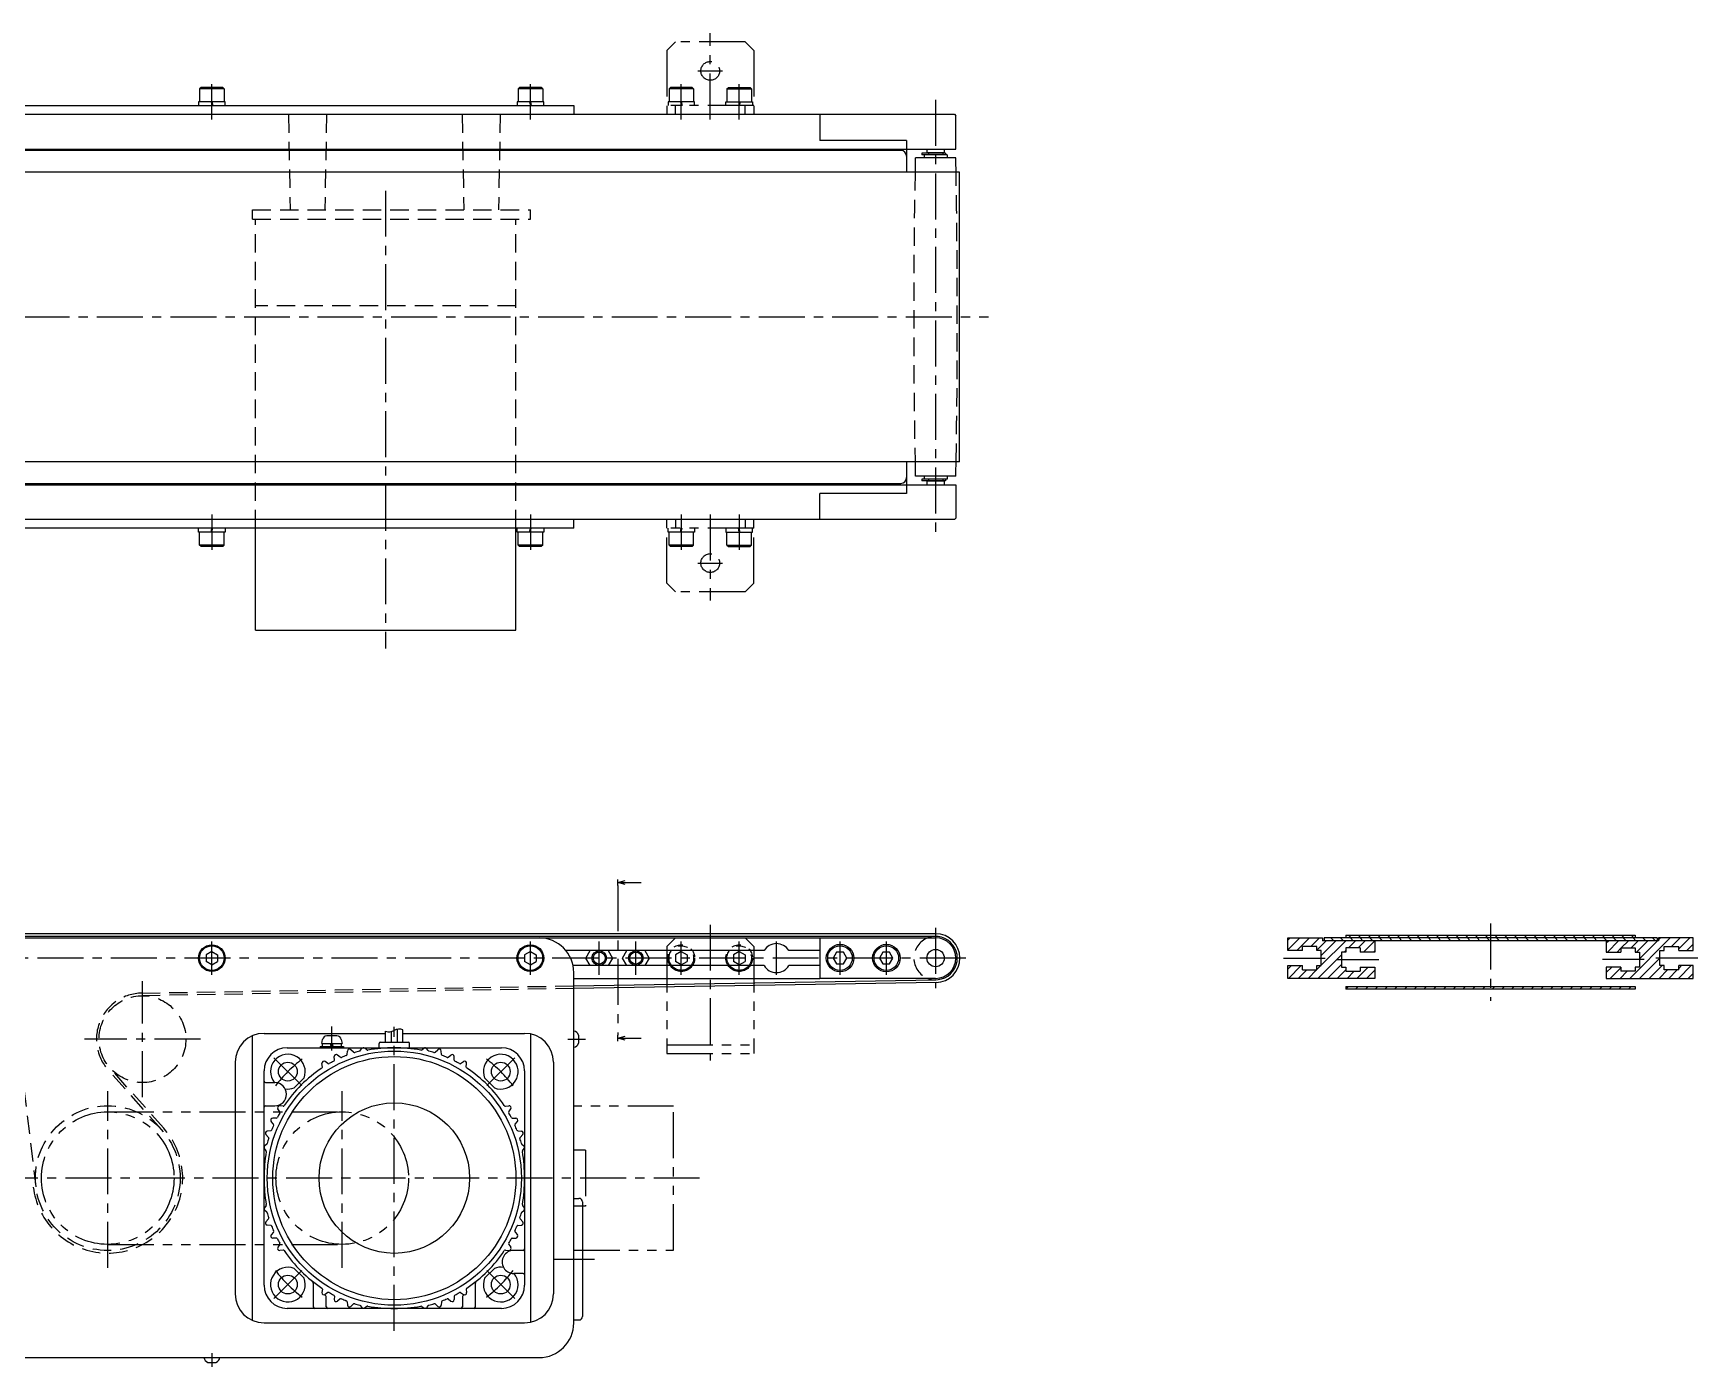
# Model space of a CAD drawing. Extents: x -2 to 1078, y -8 to 469.
# Drawn here: x 503 to 1078, y 8 to 469 of the extents above; entities that cross this region are included whole.
import ezdxf

# ---------------------------------------------------------------- set-up
doc = ezdxf.new("R2010")
doc.units = 0
doc.header["$LTSCALE"] = 0.5
for name, pattern in [('CENTER', [50.8, 31.75, -6.35, 6.35, -6.35]), ('DASHED', [19.05, 12.7, -6.35]), ('PHANTOM', [63.5, 31.75, -6.35, 6.35, -6.35, 6.35, -6.35])]:
    doc.linetypes.add(name, pattern=pattern)
doc.layers.get('0').update_dxf_attribs({"linetype": 'CONTINUOUS'})
for name, color, linetype in [('MSM_CENTER', 1, 'CENTER'), ('MSM_CONTINUOUS', 7, 'CONTINUOUS'), ('MSM_DASHED', 4, 'DASHED'), ('MSM_IMAGINARY', 6, 'PHANTOM'), ('MSM_NARROW', 5, 'CONTINUOUS')]:
    doc.layers.add(name, color=color, linetype=linetype)

# ---------------------------------------------------------------- blocks, each defined once
blk = doc.blocks.new('_OPEN30')
at = {"color": 0, "linetype": 'BYBLOCK'}
for p, q in [((-1, 0.27), (0, 0)), ((0, 0), (-1, -0.27)), ((0, 0), (-1, 0))]:
    blk.add_line(p, q, dxfattribs=at)
blk = doc.blocks.new('*U62')
at = {"color": 7, "linetype": 'CONTINUOUS'}
blk.add_lwpolyline([(595.34, 94.1), (600.84, 94.1)], dxfattribs=at)
at = {"color": 7, "linetype": 'CONTINUOUS', "xscale": 2.5, "yscale": 2.5, "zscale": 2.5, "rotation": 180}
blk.add_blockref('_OPEN30', (592.84, 94.1), dxfattribs=at)
blk = doc.blocks.new('*U63')
at = {"color": 7, "linetype": 'CONTINUOUS'}
blk.add_lwpolyline([(595.34, 147.9), (600.84, 147.9)], dxfattribs=at)
at = {"color": 7, "linetype": 'CONTINUOUS', "xscale": 2.5, "yscale": 2.5, "zscale": 2.5, "rotation": 180}
blk.add_blockref('_OPEN30', (592.84, 147.9), dxfattribs=at)
blk = doc.blocks.new('*X101')
at = {"color": 0}
for p, q in [((936.89, 152.52), (941.02, 156.65)), ((936.89, 155.89), (937.65, 156.65)), ((939.99, 152.25), (944.39, 156.65)), ((944.81, 153.7), (947.76, 156.65)), ((946.89, 152.42), (950.12, 155.65)), ((948.39, 147.18), (956.86, 155.65)), ((948.39, 150.55), (953.49, 155.65)), ((957.78, 153.2), (960.23, 155.65)), ((961.14, 153.2), (963.59, 155.65)), ((963.06, 151.75), (966.89, 155.58)), ((947.23, 142.65), (955.39, 150.81)), ((956.33, 151.75), (956.89, 152.31)), ((966.43, 151.75), (966.89, 152.21)), ((936.89, 145.78), (938.16, 147.05)), ((937.12, 142.65), (941.52, 147.05)), ((940.49, 142.65), (943.44, 145.6)), ((943.86, 142.65), (946.81, 145.6)), ((946.89, 145.68), (948.26, 147.05)), ((950.59, 142.65), (955.39, 147.45)), ((953.96, 142.65), (956.89, 145.58)), ((957.33, 142.65), (959.78, 145.1)), ((960.7, 142.65), (964.6, 146.55)), ((964.06, 142.65), (966.89, 145.48))]:
    blk.add_line(p, q, dxfattribs=at)
blk = doc.blocks.new('*X102')
at = {"color": 0}
for p, q in [((1047.78, 155.65), (1046.89, 154.76)), ((1051.15, 155.65), (1047.25, 151.75)), ((1054.52, 155.65), (1052.07, 153.2)), ((1068.99, 156.65), (1054.99, 142.65)), ((1057.89, 155.65), (1055.44, 153.2)), ((1061.25, 155.65), (1057.35, 151.75)), ((1064.62, 155.65), (1058.39, 149.42)), ((1065.62, 156.65), (1064.9, 155.92)), ((1072.36, 156.65), (1069.41, 153.7)), ((1075.73, 156.65), (1071.89, 152.82)), ((1051.89, 153.02), (1050.62, 151.75)), ((1065.39, 149.68), (1058.36, 142.65)), ((1076.89, 154.45), (1074.69, 152.25)), ((1048.79, 146.55), (1046.89, 144.65)), ((1051.89, 146.29), (1048.25, 142.65)), ((1054.07, 145.1), (1051.62, 142.65)), ((1066.13, 147.05), (1061.73, 142.65)), ((1068.04, 145.6), (1065.09, 142.65)), ((1071.41, 145.6), (1068.46, 142.65)), ((1076.23, 147.05), (1071.83, 142.65)), ((1072.86, 147.05), (1071.89, 146.08)), ((1076.89, 144.34), (1075.2, 142.65))]:
    blk.add_line(p, q, dxfattribs=at)
blk = doc.blocks.new('*X103')
at = {"color": 0}
for p, q in [((957.86, 156.65), (958.76, 157.55)), ((961.23, 156.65), (962.13, 157.55)), ((964.59, 156.65), (965.49, 157.55)), ((967.96, 156.65), (968.86, 157.55)), ((971.33, 156.65), (972.23, 157.55)), ((974.7, 156.65), (975.6, 157.55)), ((978.06, 156.65), (978.96, 157.55)), ((981.43, 156.65), (982.33, 157.55)), ((984.8, 156.65), (985.7, 157.55)), ((988.17, 156.65), (989.07, 157.55)), ((991.54, 156.65), (992.44, 157.55)), ((994.9, 156.65), (995.8, 157.55)), ((998.27, 156.65), (999.17, 157.55)), ((1001.64, 156.65), (1002.54, 157.55)), ((1005.01, 156.65), (1005.91, 157.55)), ((1008.37, 156.65), (1009.27, 157.55)), ((1011.74, 156.65), (1012.64, 157.55)), ((1015.11, 156.65), (1016.01, 157.55)), ((1018.48, 156.65), (1019.38, 157.55)), ((1021.84, 156.65), (1022.74, 157.55)), ((1025.21, 156.65), (1026.11, 157.55)), ((1028.58, 156.65), (1029.48, 157.55)), ((1031.95, 156.65), (1032.85, 157.55)), ((1035.31, 156.65), (1036.21, 157.55)), ((1038.68, 156.65), (1039.58, 157.55)), ((1042.05, 156.65), (1042.95, 157.55)), ((1045.42, 156.65), (1046.32, 157.55)), ((1048.78, 156.65), (1049.68, 157.55)), ((1052.15, 156.65), (1053.05, 157.55)), ((1055.52, 156.65), (1056.42, 157.55))]:
    blk.add_line(p, q, dxfattribs=at)
blk = doc.blocks.new('*X104')
at = {"color": 0}
for p, q in [((956.95, 138.91), (957.85, 139.81)), ((960.32, 138.91), (961.22, 139.81)), ((963.69, 138.91), (964.59, 139.81)), ((967.06, 138.91), (967.96, 139.81)), ((970.43, 138.91), (971.33, 139.81)), ((973.79, 138.91), (974.69, 139.81)), ((977.16, 138.91), (978.06, 139.81)), ((980.53, 138.91), (981.43, 139.81)), ((983.9, 138.91), (984.8, 139.81)), ((987.26, 138.91), (988.16, 139.81)), ((990.63, 138.91), (991.53, 139.81)), ((994, 138.91), (994.9, 139.81)), ((997.37, 138.91), (998.27, 139.81)), ((1000.73, 138.91), (1001.63, 139.81)), ((1004.1, 138.91), (1005, 139.81)), ((1007.47, 138.91), (1008.37, 139.81)), ((1010.84, 138.91), (1011.74, 139.81)), ((1014.2, 138.91), (1015.1, 139.81)), ((1017.57, 138.91), (1018.47, 139.81)), ((1020.94, 138.91), (1021.84, 139.81)), ((1024.31, 138.91), (1025.21, 139.81)), ((1027.67, 138.91), (1028.57, 139.81)), ((1031.04, 138.91), (1031.94, 139.81)), ((1034.41, 138.91), (1035.31, 139.81)), ((1037.78, 138.91), (1038.68, 139.81)), ((1041.14, 138.91), (1042.04, 139.81)), ((1044.51, 138.91), (1045.41, 139.81)), ((1047.88, 138.91), (1048.78, 139.81)), ((1051.25, 138.91), (1052.15, 139.81)), ((1054.61, 138.91), (1055.51, 139.81))]:
    blk.add_line(p, q, dxfattribs=at)
blk = doc.blocks.new('*X105')
at = {"color": 0}
for p, q in [((952.73, 155.65), (951.73, 156.65)), ((956.1, 155.65), (955.1, 156.65)), ((959.47, 155.65), (958.47, 156.65)), ((962.83, 155.65), (961.83, 156.65)), ((966.2, 155.65), (965.2, 156.65)), ((969.57, 155.65), (968.57, 156.65)), ((972.94, 155.65), (971.94, 156.65)), ((976.3, 155.65), (975.3, 156.65)), ((979.67, 155.65), (978.67, 156.65)), ((983.04, 155.65), (982.04, 156.65)), ((986.41, 155.65), (985.41, 156.65)), ((989.77, 155.65), (988.77, 156.65)), ((993.14, 155.65), (992.14, 156.65)), ((996.51, 155.65), (995.51, 156.65)), ((999.88, 155.65), (998.88, 156.65)), ((1003.24, 155.65), (1002.24, 156.65)), ((1006.61, 155.65), (1005.61, 156.65)), ((1009.98, 155.65), (1008.98, 156.65)), ((1013.35, 155.65), (1012.35, 156.65)), ((1016.71, 155.65), (1015.71, 156.65)), ((1020.08, 155.65), (1019.08, 156.65)), ((1023.45, 155.65), (1022.45, 156.65)), ((1026.82, 155.65), (1025.82, 156.65)), ((1030.18, 155.65), (1029.18, 156.65)), ((1033.55, 155.65), (1032.55, 156.65)), ((1036.92, 155.65), (1035.92, 156.65)), ((1040.29, 155.65), (1039.29, 156.65)), ((1043.66, 155.65), (1042.66, 156.65)), ((1047.02, 155.65), (1046.02, 156.65)), ((1050.39, 155.65), (1049.39, 156.65)), ((1053.76, 155.65), (1052.76, 156.65)), ((1057.13, 155.65), (1056.13, 156.65)), ((1060.49, 155.65), (1059.49, 156.65)), ((1063.86, 155.65), (1062.86, 156.65))]:
    blk.add_line(p, q, dxfattribs=at)

msp = doc.modelspace()

# ---------------------------------------------------------------- linework, layer by layer
at = {"layer": 'MSM_CENTER'}
for p, q in [((737.35, 439.37), (737.35, 469.1)), ((733.1, 456.11), (741.6, 456.11)), ((565.2, 439.35), (565.2, 451.52)), ((675.21, 439.35), (675.21, 451.52)), ((727.35, 439.37), (727.35, 451.55)), ((747.35, 439.37), (747.35, 451.55)), ((815.19, 446.11), (815.19, 296.11)), ((625.2, 414.73), (625.2, 256.64)), ((296.89, 371.11), (833.46, 371.11)), ((565.2, 302.86), (565.2, 290.68)), ((675.21, 302.86), (675.21, 290.68)), ((727.35, 302.86), (727.35, 290.68)), ((737.35, 302.86), (737.35, 273.13)), ((747.35, 302.86), (747.35, 290.68)), ((733.1, 286.11), (741.6, 286.11)), ((705.45, 174.78), (705.45, 122.98)), ((737.35, 161.18), (737.35, 114.25)), ((1006.89, 161.55), (1006.89, 134.91)), ((565.19, 143.9), (565.19, 155.4)), ((675.19, 143.9), (675.19, 155.4)), ((698.99, 143.9), (698.99, 155.4)), ((711.63, 143.9), (711.63, 155.4)), ((727.35, 143.9), (727.35, 155.4)), ((747.35, 143.9), (747.35, 155.4)), ((760.19, 143.9), (760.19, 155.4)), ((782.19, 143.9), (782.19, 155.4)), ((798.19, 143.9), (798.19, 155.4)), ((815.19, 160.05), (815.19, 139.25)), ((825.59, 149.65), (304.79, 149.65)), ((935.32, 149.65), (949.76, 149.65)), ((1078.46, 149.65), (1064.02, 149.65)), ((953.82, 149.15), (968.26, 149.15)), ((1059.96, 149.15), (1045.52, 149.15)), ((541.2, 101.65), (541.2, 141.65)), ((561.2, 121.65), (521.2, 121.65)), ((606.64, 117.74), (606.64, 126.03)), ((628.2, 20.89), (628.2, 125.87)), ((688.13, 121.65), (694.29, 121.65)), ((596.25, 105.59), (586.6, 115.24)), ((660.14, 105.59), (669.79, 115.24)), ((529.2, 42.65), (529.2, 103.65)), ((610.2, 42.65), (610.2, 103.65)), ((733.68, 73.65), (495.4, 73.65)), ((596.25, 41.71), (586.6, 32.05)), ((660.14, 41.71), (669.79, 32.05)), ((683.28, 45.65), (697.34, 45.65)), ((565.19, 13.15), (565.19, 8.5))]:
    msp.add_line(p, q, dxfattribs=at)
for start, end in [(127.79632, 142.20369), (37.79632, 52.20369), (217.79632, 232.20369), (307.79632, 322.20369)]:
    msp.add_arc((628.2, 73.65), 52, start, end, dxfattribs=at)
at = {"layer": 'MSM_CONTINUOUS'}
for p, q in [((561.44, 450.41), (560.94, 449.91)), ((569.44, 449.91), (560.94, 449.91)), ((560.94, 449.91), (560.94, 445.41)), ((568.94, 450.41), (561.44, 450.41)), ((569.44, 449.91), (568.94, 450.41)), ((569.44, 449.91), (569.44, 445.41)), ((671.46, 450.41), (670.96, 449.91)), ((679.46, 449.91), (670.96, 449.91)), ((670.96, 449.91), (670.96, 445.41)), ((678.96, 450.41), (671.46, 450.41)), ((679.46, 449.91), (678.96, 450.41)), ((679.46, 449.91), (679.46, 445.41)), ((440.2, 444.11), (690.2, 444.11)), ((569.79, 445.41), (560.59, 445.41)), ((560.59, 445.41), (560.59, 444.11)), ((569.44, 445.41), (560.94, 445.41)), ((564.9, 445.41), (565.19, 444.11)), ((565.19, 445.41), (565.47, 444.11)), ((569.79, 444.11), (569.79, 445.41)), ((679.81, 445.41), (670.61, 445.41)), ((670.61, 445.41), (670.61, 444.11)), ((679.46, 445.41), (670.96, 445.41)), ((674.92, 445.41), (675.21, 444.11)), ((675.21, 445.41), (675.5, 444.11)), ((679.81, 444.11), (679.81, 445.41)), ((690.2, 444.11), (690.2, 441.11)), ((308.19, 441.11), (821.68, 441.11)), ((775.19, 441.11), (775.19, 432.11)), ((775.19, 440.61), (775.19, 432.61)), ((821.68, 441.11), (822.18, 440.61)), ((822.18, 429.11), (822.18, 440.61)), ((805.19, 432.11), (775.19, 432.11)), ((805.19, 432.11), (805.19, 421.11)), ((308.19, 429.13), (822.18, 429.11)), ((803.19, 428.62), (327.19, 428.62)), ((822.19, 426.11), (808.19, 426.11)), ((818.64, 427.71), (810.44, 427.71)), ((810.44, 427.71), (810.44, 427.11)), ((819.19, 427.11), (810.44, 427.11)), ((811.19, 427.11), (811.19, 426.11)), ((812.19, 429.11), (812.19, 427.81)), ((818.19, 427.81), (812.19, 427.81)), ((812.69, 427.81), (812.69, 427.11)), ((817.69, 427.81), (817.69, 427.11)), ((818.19, 429.11), (818.19, 427.81)), ((818.64, 427.71), (818.64, 427.11)), ((819.19, 427.11), (819.19, 426.11)), ((823.46, 421.11), (306.89, 421.11)), ((823.46, 321.11), (823.46, 421.11)), ((823.46, 321.11), (306.89, 321.11)), ((805.19, 321.11), (805.19, 310.11)), ((308.19, 313.11), (822.18, 313.11)), ((327.19, 313.61), (803.19, 313.61)), ((822.19, 316.11), (808.19, 316.11)), ((818.64, 315.11), (810.44, 315.11)), ((810.44, 315.11), (810.44, 314.51)), ((818.64, 314.51), (810.44, 314.51)), ((811.19, 316.11), (811.19, 315.11)), ((819.19, 315.11), (811.19, 315.11)), ((818.19, 315.11), (812.19, 315.11)), ((818.19, 314.41), (812.19, 314.41)), ((812.19, 314.41), (812.19, 313.11)), ((812.69, 315.11), (812.69, 314.41)), ((817.69, 315.11), (817.69, 314.41)), ((818.19, 314.41), (818.19, 313.11)), ((818.64, 315.11), (818.64, 314.51)), ((819.19, 316.11), (819.19, 315.11)), ((822.18, 313.11), (822.18, 301.61)), ((804.69, 310.11), (775.19, 310.11)), ((775.19, 301.11), (775.19, 310.11)), ((775.19, 301.61), (775.19, 309.61)), ((805.19, 310.11), (775.69, 310.11)), ((821.68, 301.11), (308.19, 301.11)), ((690.2, 298.11), (690.2, 301.11)), ((815.19, 301.11), (815.19, 301.11)), ((816.44, 301.11), (816.44, 301.11)), ((821.68, 301.11), (822.18, 301.61)), ((690.2, 298.11), (440.2, 298.11)), ((560.6, 296.81), (560.6, 298.11)), ((569.8, 296.81), (560.6, 296.81)), ((569.45, 296.81), (560.95, 296.81)), ((560.95, 292.31), (560.95, 296.81)), ((564.91, 296.81), (565.2, 298.11)), ((565.2, 296.81), (565.48, 298.11)), ((569.45, 292.31), (569.45, 296.81)), ((569.8, 298.11), (569.8, 296.81)), ((580.2, 262.91), (580.2, 298.11)), ((670.2, 262.91), (670.2, 298.11)), ((670.61, 296.81), (670.61, 298.11)), ((679.81, 296.81), (670.61, 296.81)), ((679.46, 296.81), (670.96, 296.81)), ((670.96, 292.31), (670.96, 296.81)), ((674.92, 296.81), (675.21, 298.11)), ((675.21, 296.81), (675.49, 298.11)), ((679.46, 292.31), (679.46, 296.81)), ((679.81, 298.11), (679.81, 296.81)), ((569.45, 292.31), (560.95, 292.31)), ((561.45, 291.81), (560.95, 292.31)), ((568.95, 291.81), (561.45, 291.81)), ((569.45, 292.31), (568.95, 291.81)), ((679.46, 292.31), (670.96, 292.31)), ((671.46, 291.81), (670.96, 292.31)), ((678.96, 291.81), (671.46, 291.81)), ((679.46, 292.31), (678.96, 291.81)), ((580.2, 262.91), (670.2, 262.91)), ((705.45, 174.78), (705.45, 176.78)), ((815.19, 158.05), (315.19, 158.05)), ((815.19, 157.15), (315.19, 157.15)), ((315.19, 156.65), (815.19, 156.65)), ((775.19, 156.65), (775.19, 142.65)), ((775.19, 156.65), (775.19, 142.65)), ((936.89, 156.65), (948.89, 156.65)), ((936.89, 152.25), (936.89, 156.65)), ((948.89, 156.65), (948.89, 155.65)), ((1064.89, 155.65), (948.89, 155.65)), ((1064.4, 156.65), (949.39, 156.65)), ((949.39, 156.65), (949.39, 155.65)), ((956.89, 157.55), (1056.89, 157.55)), ((956.89, 157.55), (956.89, 156.65)), ((966.89, 155.65), (966.89, 151.75)), ((1046.89, 155.65), (1046.89, 151.75)), ((1056.89, 157.55), (1056.89, 156.65)), ((1064.4, 156.65), (1064.4, 155.65)), ((1076.89, 156.65), (1064.89, 156.65)), ((1064.89, 156.65), (1064.89, 155.65)), ((1076.89, 152.25), (1076.89, 156.65)), ((565.17, 151.94), (563.17, 150.78)), ((563.17, 150.78), (563.17, 148.51)), ((565.17, 151.94), (567.17, 150.78)), ((567.17, 150.78), (567.17, 148.51)), ((675.19, 151.94), (673.19, 150.78)), ((673.19, 150.78), (673.19, 148.51)), ((675.19, 151.94), (677.19, 150.78)), ((677.19, 150.78), (677.19, 148.51)), ((755.92, 152.25), (687.47, 152.25)), ((694.37, 149.65), (695.88, 152.25)), ((695.88, 147.05), (694.37, 149.65)), ((702.11, 152.25), (703.61, 149.65)), ((703.61, 149.65), (702.11, 147.05)), ((707.01, 149.65), (708.51, 152.25)), ((708.51, 147.05), (707.01, 149.65)), ((714.75, 152.25), (716.25, 149.65)), ((716.25, 149.65), (714.75, 147.05)), ((775.19, 152.25), (764.46, 152.25)), ((775.19, 153.15), (775.19, 145.15)), ((781.01, 151.65), (779.85, 149.65)), ((779.85, 149.65), (781.01, 147.65)), ((783.32, 151.65), (781.01, 151.65)), ((784.47, 149.65), (783.32, 151.65)), ((783.32, 147.65), (784.47, 149.65)), ((797.01, 151.65), (795.85, 149.65)), ((795.85, 149.65), (797.01, 147.65)), ((799.32, 151.65), (797.01, 151.65)), ((800.47, 149.65), (799.32, 151.65)), ((799.32, 147.65), (800.47, 149.65)), ((941.89, 152.25), (936.89, 152.25)), ((946.89, 153.7), (941.89, 153.7)), ((941.89, 152.25), (941.89, 153.7)), ((946.89, 152.25), (946.89, 153.7)), ((948.39, 152.25), (946.89, 152.25)), ((948.39, 147.05), (948.39, 152.25)), ((955.39, 151.75), (955.39, 146.55)), ((956.89, 151.75), (955.39, 151.75)), ((956.89, 153.2), (956.89, 151.75)), ((961.89, 153.2), (956.89, 153.2)), ((961.89, 153.2), (961.89, 151.75)), ((966.89, 151.75), (961.89, 151.75)), ((1046.89, 151.75), (1051.89, 151.75)), ((1051.89, 153.2), (1051.89, 151.75)), ((1051.89, 153.2), (1056.89, 153.2)), ((1056.89, 153.2), (1056.89, 151.75)), ((1056.89, 151.75), (1058.39, 151.75)), ((1058.39, 151.75), (1058.39, 146.55)), ((1065.39, 147.05), (1065.39, 152.25)), ((1065.39, 152.25), (1066.89, 152.25)), ((1066.89, 153.7), (1071.89, 153.7)), ((1066.89, 152.25), (1066.89, 153.7)), ((1071.89, 152.25), (1071.89, 153.7)), ((1071.89, 152.25), (1076.89, 152.25)), ((565.17, 147.36), (563.17, 148.51)), ((565.17, 147.36), (567.17, 148.51)), ((675.19, 147.36), (673.19, 148.51)), ((675.19, 147.36), (677.19, 148.51)), ((755.92, 147.05), (689.94, 147.05)), ((690.2, 23.65), (690.2, 144.65)), ((775.19, 147.05), (764.46, 147.05)), ((781.01, 147.65), (783.32, 147.65)), ((797.01, 147.65), (799.32, 147.65)), ((936.89, 142.65), (936.89, 147.05)), ((936.89, 147.05), (941.89, 147.05)), ((941.89, 145.6), (941.89, 147.05)), ((941.89, 145.6), (946.89, 145.6)), ((946.89, 147.05), (948.39, 147.05)), ((946.89, 145.6), (946.89, 147.05)), ((955.39, 146.55), (956.89, 146.55)), ((956.89, 146.55), (956.89, 145.1)), ((956.89, 145.1), (961.89, 145.1)), ((961.89, 146.55), (966.89, 146.55)), ((961.89, 146.55), (961.89, 145.1)), ((966.89, 146.55), (966.89, 142.65)), ((1051.89, 146.55), (1046.89, 146.55)), ((1046.89, 146.55), (1046.89, 142.65)), ((1051.89, 146.55), (1051.89, 145.1)), ((1056.89, 145.1), (1051.89, 145.1)), ((1058.39, 146.55), (1056.89, 146.55)), ((1056.89, 146.55), (1056.89, 145.1)), ((1066.89, 147.05), (1065.39, 147.05)), ((1066.89, 145.6), (1066.89, 147.05)), ((1071.89, 145.6), (1066.89, 145.6)), ((1076.89, 147.05), (1071.89, 147.05)), ((1071.89, 145.6), (1071.89, 147.05)), ((1076.89, 142.65), (1076.89, 147.05)), ((690.2, 142.65), (775.19, 142.65)), ((690.2, 140.05), (815.31, 142.15)), ((815.33, 141.25), (690.2, 139.15)), ((815.19, 142.65), (775.19, 142.65)), ((966.89, 142.65), (936.89, 142.65)), ((956.89, 139.81), (1056.89, 139.81)), ((956.89, 139.81), (956.89, 138.91)), ((1056.89, 138.91), (956.89, 138.91)), ((1046.89, 142.65), (1076.89, 142.65)), ((1056.89, 139.81), (1056.89, 138.91)), ((579.2, 24.48), (579.2, 122.82)), ((583.2, 123.65), (625.2, 123.65)), ((603.14, 120.15), (603.4, 121.53)), ((608.4, 122.75), (604.87, 122.75)), ((609.87, 121.53), (610.14, 120.15)), ((625.2, 120.65), (625.2, 124.36)), ((627.2, 120.65), (627.2, 124.3)), ((629.2, 125.08), (629.2, 120.65)), ((631.2, 120.65), (631.2, 124.92)), ((631.2, 123.65), (673.2, 123.65)), ((675.2, 123.45), (675.2, 23.85)), ((691.85, 123.05), (691.85, 120.25)), ((705.45, 120.98), (705.45, 122.98)), ((591.2, 118.65), (665.2, 118.65)), ((602.64, 119.15), (610.64, 119.15)), ((602.64, 119.15), (602.64, 118.65)), ((603.14, 120.15), (610.14, 120.15)), ((603.26, 120.15), (603.26, 119.15)), ((606.37, 119.15), (606.18, 120.15)), ((607.08, 119.15), (606.9, 120.15)), ((607.49, 114.41), (607.48, 115.62)), ((609.55, 115.4), (608.62, 116.16)), ((610.01, 119.15), (610.01, 120.15)), ((610.64, 119.15), (610.64, 118.65)), ((611.86, 116.35), (611.98, 117.55)), ((614.12, 117.13), (613.14, 118)), ((616.44, 117.68), (617.02, 118.38)), ((618.73, 117.96), (617.97, 118.51)), ((622.95, 118.65), (622.95, 120.15)), ((623.45, 120.65), (632.95, 120.65)), ((633.45, 118.65), (633.45, 120.15)), ((637.66, 117.96), (638.42, 118.51)), ((639.95, 117.68), (639.37, 118.38)), ((642.27, 117.13), (643.25, 118)), ((644.53, 116.35), (644.42, 117.55)), ((646.84, 115.4), (647.77, 116.16)), ((648.91, 114.41), (648.92, 115.62)), ((573.2, 113.65), (573.2, 33.65)), ((583.2, 36.65), (583.2, 110.65)), ((603.34, 112.02), (603.2, 113.22)), ((605.29, 113.22), (604.29, 113.88)), ((651.1, 113.22), (652.11, 113.88)), ((653.05, 112.02), (653.19, 113.22)), ((673.2, 110.65), (673.2, 36.65)), ((683.2, 113.65), (683.2, 33.65)), ((583.7, 106.62), (586.93, 106.62)), ((593.62, 104.83), (597.01, 108.23)), ((662.77, 104.83), (659.38, 108.23)), ((583.7, 98.62), (586.93, 98.62)), ((589.82, 98.51), (588.63, 98.64)), ((666.57, 98.51), (667.77, 98.64)), ((586.45, 92.29), (585.68, 93.22)), ((587.44, 94.36), (586.23, 94.37)), ((588.63, 96.55), (587.96, 97.56)), ((667.77, 96.55), (668.43, 97.56)), ((668.96, 94.36), (670.16, 94.37)), ((669.94, 92.29), (670.71, 93.22)), ((584.72, 87.73), (583.84, 88.7)), ((585.49, 89.99), (584.29, 89.87)), ((670.9, 89.99), (672.1, 89.87)), ((671.67, 87.73), (672.55, 88.7)), ((583.88, 83.11), (583.34, 83.87)), ((584.16, 85.4), (583.46, 84.82)), ((672.23, 85.4), (672.93, 84.82)), ((672.51, 83.11), (673.05, 83.87)), ((583.88, 64.18), (583.34, 63.42)), ((672.51, 64.18), (673.05, 63.42)), ((690.2, 66.65), (692, 66.65)), ((693.2, 65.45), (693.2, 25.85)), ((584.16, 61.9), (583.46, 62.48)), ((584.72, 59.57), (583.84, 58.6)), ((671.67, 59.57), (672.55, 58.6)), ((672.23, 61.9), (672.93, 62.48)), ((585.49, 57.31), (584.29, 57.43)), ((586.45, 55.01), (585.68, 54.08)), ((587.44, 52.94), (586.23, 52.93)), ((668.96, 52.94), (670.16, 52.93)), ((669.94, 55.01), (670.71, 54.08)), ((670.9, 57.31), (672.1, 57.43)), ((588.63, 50.75), (587.96, 49.74)), ((589.82, 48.79), (588.63, 48.66)), ((666.57, 48.79), (667.77, 48.66)), ((667.77, 50.75), (668.43, 49.74)), ((672.7, 48.68), (669.46, 48.68)), ((597.01, 39.07), (593.62, 42.46)), ((662.77, 42.46), (659.38, 39.07)), ((672.7, 40.68), (669.46, 40.68)), ((600.2, 37.4), (600.2, 29.15)), ((603.34, 35.28), (603.2, 34.08)), ((653.05, 35.28), (653.19, 34.08)), ((656.2, 29.15), (656.2, 37.4)), ((605.29, 34.08), (604.29, 33.42)), ((604.7, 29.15), (604.7, 32.41)), ((607.49, 32.89), (607.48, 31.68)), ((609.55, 31.9), (608.62, 31.14)), ((611.86, 30.95), (611.98, 29.75)), ((614.12, 30.17), (613.14, 29.3)), ((616.44, 29.62), (617.02, 28.92)), ((618.73, 29.34), (617.97, 28.79)), ((637.66, 29.34), (638.42, 28.79)), ((639.95, 29.62), (639.37, 28.92)), ((642.27, 30.17), (643.25, 29.3)), ((644.53, 30.95), (644.42, 29.75)), ((646.84, 31.9), (647.77, 31.14)), ((648.91, 32.89), (648.92, 31.68)), ((651.1, 34.08), (652.11, 33.42)), ((651.7, 32.41), (651.7, 29.15)), ((583.2, 23.65), (673.2, 23.65)), ((665.2, 28.65), (591.2, 28.65)), ((690.2, 24.65), (692, 24.65)), ((452.19, 11.65), (678.19, 11.65)), ((563.8, 10), (566.6, 10))]:
    msp.add_line(p, q, dxfattribs=at)
for centre, radius in [((565.17, 149.65), 4.61), ((565.17, 149.65), 4.25), ((675.19, 149.65), 4.61), ((675.19, 149.65), 4.25), ((698.99, 149.65), 2.07), ((711.63, 149.65), 2.07), ((782.19, 149.65), 4.75), ((782.16, 149.65), 4.25), ((798.19, 149.65), 4.75), ((798.16, 149.65), 4.25), ((815.19, 149.65), 3), ((628.2, 73.65), 43.9), ((628.2, 73.65), 42), ((591.43, 110.42), 3.25), ((664.97, 110.42), 3.25), ((628.2, 73.65), 26), ((591.43, 36.88), 3.25), ((664.97, 36.88), 3.25)]:
    msp.add_circle(centre, radius, dxfattribs=at)
for centre, radius, start, end in [((803.19, 426.62), 2, 0, 90), ((3496.81, 371.11), 2689.19, 178.82809, 178.93464), ((-2202.56, 371.11), 3025.25, 0.947, 1.04171), ((3496.81, 371.11), 2689.19, 181.06536, 181.17191), ((-2202.56, 371.11), 3025.25, 358.95829, 359.053), ((803.19, 315.61), 2, 270, 0), ((678.2, 144.65), 12, 0, 90), ((815.19, 149.65), 7.5, 248.96053, 111.03947), ((815.19, 149.65), 8.4, 270.96116, 90), ((815.19, 149.65), 7, 270, 90), ((760.19, 149.65), 5, 31.32802, 148.67198), ((760.19, 149.65), 5, 211.33649, 328.66351), ((583.2, 113.65), 10, 90, 180), ((604.87, 121.25), 1.5, 90, 169.11332), ((608.4, 121.25), 1.5, 10.88632, 90), ((673.2, 113.65), 10, 0, 90), ((689.95, 122.41), 2, 18.5039, 82.91729), ((591.2, 110.65), 8, 90, 180), ((591.43, 110.42), 6, 338.55368, 219.34486), ((608.18, 115.62), 0.7, 50.62306, 180.37651), ((609.81, 115.7), 0.4, 230.60882, 293.61051), ((628.2, 73.65), 45.5, 111.38239, 113.61745), ((611.46, 116.39), 0.4, 291.3944, 354.40485), ((612.67, 117.48), 0.7, 48.01705, 174.38389), ((614.39, 117.42), 0.4, 228.00959, 287.50185), ((628.2, 73.65), 45.5, 105.23364, 107.51091), ((616.14, 117.94), 0.4, 285.23125, 320.40529), ((617.56, 117.94), 0.7, 54.44805, 140.40192), ((618.96, 118.29), 0.4, 234.454, 279.42464), ((628.2, 62.65), 56, 90, 99.42182), ((623.45, 120.15), 0.5, 90, 180), ((628.2, 62.65), 56, 80.57818, 90), ((632.95, 120.15), 0.5, 0, 90), ((637.43, 118.29), 0.4, 260.58949, 305.55766), ((638.83, 117.94), 0.7, 39.59808, 125.55195), ((640.26, 117.94), 0.4, 219.60384, 254.76875), ((628.2, 73.65), 45.5, 72.48918, 74.76633), ((642.01, 117.42), 0.4, 252.48449, 311.99041), ((643.72, 117.48), 0.7, 5.61531, 131.98295), ((644.93, 116.39), 0.4, 185.59515, 248.6056), ((628.2, 73.65), 45.5, 66.38255, 68.61772), ((646.59, 115.7), 0.4, 246.37636, 309.38011), ((648.22, 115.62), 0.7, 359.62349, 129.37694), ((664.97, 110.42), 6, 248.55537, 201.44463), ((665.2, 110.65), 8, 0, 90), ((689.95, 120.88), 2, 277.08271, 341.4961), ((628.2, 73.65), 45.5, 123.37776, 146.61837), ((602.94, 111.98), 0.4, 303.39612, 6.38765), ((603.9, 113.3), 0.7, 56.61413, 186.38177), ((605.51, 113.55), 0.4, 236.61584, 299.62228), ((628.2, 73.65), 45.5, 117.38238, 119.61771), ((607.09, 114.41), 0.4, 297.40428, 0.40106), ((649.31, 114.41), 0.4, 179.59894, 242.60844), ((628.2, 73.65), 45.5, 60.3824, 62.61773), ((650.88, 113.55), 0.4, 240.37772, 303.38416), ((652.49, 113.3), 0.7, 353.61914, 123.37904), ((653.45, 111.98), 0.4, 173.61235, 236.61584), ((628.2, 73.65), 45.5, 33.38201, 56.61923), ((583.7, 107.12), 0.5, 180, 270), ((586.93, 102.62), 4, 270.00143, 90), ((591.43, 110.42), 6, 260.71266, 291.44463), ((583.7, 98.12), 0.5, 90, 180), ((588.55, 97.95), 0.7, 83.61823, 213.38587), ((589.87, 98.9), 0.4, 263.6194, 326.61799), ((666.52, 98.9), 0.4, 213.38201, 270), ((666.52, 98.9), 0.4, 270, 276.38113), ((667.84, 97.95), 0.7, 326.61413, 96.38991), ((586.23, 93.67), 0.7, 89.62349, 219.37694), ((586.14, 92.04), 0.4, 336.37636, 39.38011), ((587.44, 94.76), 0.4, 269.59894, 332.59572), ((628.2, 73.65), 45.5, 150.38184, 152.61728), ((588.29, 96.33), 0.4, 330.3848, 33.38416), ((668.1, 96.33), 0.4, 146.61584, 209.62228), ((628.2, 73.65), 45.5, 27.38272, 29.61799), ((668.95, 94.76), 0.4, 207.40428, 270.40106), ((670.25, 92.04), 0.4, 140.6108, 203.62938), ((670.17, 93.67), 0.7, 320.62306, 90.38469), ((584.36, 89.17), 0.7, 95.61611, 221.97748), ((628.2, 73.65), 45.5, 162.48866, 164.76593), ((584.42, 87.46), 0.4, 342.48018, 41.97976), ((585.46, 90.38), 0.4, 275.6094, 338.61082), ((628.2, 73.65), 45.5, 156.3821, 158.61728), ((628.2, 73.65), 45.5, 21.38268, 23.61785), ((670.94, 90.38), 0.4, 201.3944, 264.40485), ((671.97, 87.46), 0.4, 138.02024, 197.51551), ((628.2, 73.65), 45.5, 15.23404, 17.5113), ((672.03, 89.17), 0.7, 318.01705, 84.38389), ((639.2, 73.65), 56, 170.57786, 179.99969), ((583.91, 84.28), 0.7, 129.59177, 215.55195), ((583.56, 82.88), 0.4, 350.57536, 35.54933), ((583.91, 85.71), 0.4, 309.5928, 344.76498), ((672.48, 85.71), 0.4, 195.23502, 230.4072), ((672.84, 82.88), 0.4, 144.44234, 189.42464), ((617.2, 73.65), 56, 0.00031, 9.42214), ((672.48, 84.28), 0.7, 324.45281, 50.40192), ((639.2, 73.65), 56, 180.00051, 189.42234), ((617.2, 73.65), 56, 350.57776, 359.99959), ((583.91, 63.02), 0.7, 144.45281, 230.39671), ((583.56, 64.42), 0.4, 324.454, 9.42464), ((672.84, 64.42), 0.4, 170.57536, 215.546), ((672.48, 63.02), 0.7, 309.60329, 35.55195), ((692, 65.45), 1.2, 0, 90), ((584.36, 58.13), 0.7, 138.02252, 264.37574), ((583.91, 61.59), 0.4, 15.23502, 50.4072), ((628.2, 73.65), 45.5, 195.23416, 197.5113), ((584.42, 59.84), 0.4, 318.02024, 17.51551), ((671.97, 59.84), 0.4, 162.48449, 221.97018), ((628.2, 73.65), 45.5, 342.48866, 344.76581), ((672.48, 61.59), 0.4, 129.60384, 164.76875), ((672.03, 58.13), 0.7, 275.61611, 41.97748), ((585.46, 56.92), 0.4, 21.3944, 84.40485), ((586.23, 53.63), 0.7, 140.62306, 270.38469), ((628.2, 73.65), 45.5, 201.38279, 203.6179), ((586.14, 55.26), 0.4, 320.59973, 23.61051), ((587.44, 52.54), 0.4, 27.39769, 90.40106), ((628.2, 73.65), 45.5, 207.38283, 209.61816), ((628.2, 73.65), 45.5, 330.38184, 332.61717), ((668.95, 52.54), 0.4, 89.59894, 152.59572), ((670.25, 55.26), 0.4, 156.38949, 219.39118), ((628.2, 73.65), 45.5, 336.3821, 338.61716), ((670.17, 53.63), 0.7, 269.61531, 39.38214), ((670.94, 56.92), 0.4, 95.6094, 158.61082), ((588.55, 49.35), 0.7, 146.62546, 276.38086), ((588.29, 50.97), 0.4, 326.61584, 29.63473), ((589.87, 48.39), 0.4, 33.38216, 96.3806), ((628.2, 73.65), 45.5, 213.38216, 236.62155), ((628.2, 73.65), 45.5, 303.37913, 326.61784), ((669.46, 44.68), 4, 90, 270.00143), ((666.52, 48.39), 0.4, 83.6194, 146.61784), ((668.1, 50.97), 0.4, 150.37235, 213.38416), ((667.84, 49.35), 0.7, 263.61914, 33.37904), ((672.7, 49.18), 0.5, 270, 0), ((591.43, 36.88), 6, 68.55789, 21.44211), ((664.97, 36.88), 6, 158.56043, 39.34549), ((664.97, 36.88), 6, 80.71371, 111.44126), ((672.7, 40.18), 0.5, 0, 90), ((591.2, 36.65), 8, 180, 270), ((599.2, 37.4), 1, 0.00573, 51.42251), ((602.94, 35.32), 0.4, 353.59812, 56.60795), ((653.45, 35.32), 0.4, 123.40401, 186.40188), ((657.2, 37.4), 1, 128.57749, 179.99427), ((665.2, 36.65), 8, 270, 0), ((583.2, 33.65), 10, 180, 270), ((600.7, 29.15), 0.5, 180, 270), ((603.9, 34), 0.7, 173.61823, 303.38587), ((603.7, 32.41), 1, 0, 66.38518), ((605.2, 29.15), 0.5, 180, 270), ((605.51, 33.75), 0.4, 60.37772, 123.38416), ((628.2, 73.65), 45.5, 240.38246, 242.61773), ((607.09, 32.89), 0.4, 359.59894, 62.60231), ((608.18, 31.68), 0.7, 179.61531, 309.37694), ((609.81, 31.59), 0.4, 66.37636, 129.3892), ((628.2, 73.65), 45.5, 246.38266, 248.61784), ((611.46, 30.91), 0.4, 5.6094, 68.61082), ((612.67, 29.82), 0.7, 185.61611, 311.97748), ((614.39, 29.88), 0.4, 72.49385, 131.99041), ((628.2, 73.65), 45.5, 252.48921, 254.76648), ((616.14, 29.36), 0.4, 39.58367, 74.76498), ((617.56, 29.36), 0.7, 219.59808, 305.54719), ((618.96, 29.01), 0.4, 80.57536, 125.546), ((628.2, 84.65), 56, 260.57828, 270.0001), ((628.2, 84.65), 56, 269.9999, 279.42173), ((637.43, 29.01), 0.4, 54.44234, 99.41051), ((638.83, 29.36), 0.7, 234.45281, 320.40192), ((640.26, 29.36), 0.4, 105.24884, 140.41633), ((628.2, 73.65), 45.5, 285.23355, 287.51082), ((642.01, 29.88), 0.4, 48.00959, 107.51982), ((643.72, 29.82), 0.7, 228.02252, 354.38389), ((644.93, 30.91), 0.4, 111.38918, 174.3906), ((628.2, 73.65), 45.5, 291.38232, 293.61739), ((646.59, 31.59), 0.4, 50.59973, 113.61051), ((648.22, 31.68), 0.7, 230.62306, 0.38469), ((649.31, 32.89), 0.4, 117.39769, 180.40106), ((628.2, 73.65), 45.5, 297.38233, 299.6176), ((650.88, 33.75), 0.4, 56.61584, 119.62228), ((651.2, 29.15), 0.5, 270, 0), ((652.7, 32.41), 1, 113.6154, 180), ((652.49, 34), 0.7, 236.61413, 6.38177), ((655.7, 29.15), 0.5, 270, 0), ((673.2, 33.65), 10, 270, 0), ((678.2, 23.65), 12, 270, 0), ((692, 25.85), 1.2, 270, 0), ((564.43, 11.9), 2, 187.08271, 251.4961), ((565.96, 11.9), 2, 288.5039, 352.91729)]:
    msp.add_arc(centre, radius, start, end, dxfattribs=at)
at = {"layer": 'MSM_DASHED'}
for p, q in [((591.62, 441.11), (592.2, 408.11)), ((604.77, 441.11), (604.2, 408.11)), ((651.62, 441.11), (652.2, 408.11)), ((664.77, 441.11), (664.2, 408.11)), ((579.2, 404.91), (579.2, 408.11)), ((579.2, 408.11), (675.2, 408.11)), ((579.2, 404.91), (675.2, 404.91)), ((580.2, 298.11), (580.2, 404.91)), ((670.2, 298.11), (670.2, 404.91)), ((675.2, 404.91), (675.2, 408.11)), ((670.2, 374.91), (580.2, 374.91)), ((540.93, 137.55), (690.2, 140.05)), ((690.2, 139.15), (540.95, 136.65)), ((497.98, 123.56), (504.38, 70.65)), ((547.86, 90.29), (529.33, 111.07)), ((548.53, 90.89), (530, 111.67))]:
    msp.add_line(p, q, dxfattribs=at)
for centre, radius in [((541.2, 121.65), 15), ((529.2, 73.65), 25)]:
    msp.add_circle(centre, radius, dxfattribs=at)
for centre, radius, start, end in [((3496.81, 371.11), 2689.19, 178.93464, 181.06536), ((-2202.56, 371.11), 3025.25, 359.053, 0.947), ((815.19, 149.65), 7.5, 111.03947, 248.96053), ((541.2, 121.65), 15.9, 90.96116, 221.7191), ((529.2, 73.65), 25.9, 186.89473, 41.7191)]:
    msp.add_arc(centre, radius, start, end, dxfattribs=at)
at = {"layer": 'MSM_IMAGINARY'}
for p, q in [((725.35, 466.11), (722.35, 463.11)), ((749.35, 466.11), (725.35, 466.11)), ((749.35, 466.11), (752.35, 463.11)), ((722.35, 463.11), (722.35, 441.11)), ((752.35, 463.11), (752.35, 441.11)), ((723.6, 450.41), (723.1, 449.91)), ((731.6, 449.91), (723.1, 449.91)), ((723.1, 449.91), (723.1, 445.41)), ((731.1, 450.41), (723.6, 450.41)), ((731.6, 449.91), (731.1, 450.41)), ((731.6, 449.91), (731.6, 445.41)), ((743.1, 449.91), (743.6, 450.41)), ((743.1, 449.91), (751.6, 449.91)), ((743.1, 449.91), (743.1, 445.41)), ((743.6, 450.41), (751.1, 450.41)), ((751.1, 450.41), (751.6, 449.91)), ((751.6, 449.91), (751.6, 445.41)), ((752.35, 444.11), (722.35, 444.11)), ((731.95, 445.41), (722.75, 445.41)), ((722.75, 445.41), (722.75, 444.11)), ((731.6, 445.41), (723.1, 445.41)), ((725.35, 441.11), (725.35, 444.11)), ((727.06, 445.41), (727.35, 444.11)), ((727.35, 445.41), (727.64, 444.11)), ((731.95, 444.11), (731.95, 445.41)), ((742.75, 445.41), (751.95, 445.41)), ((742.75, 444.11), (742.75, 445.41)), ((743.1, 445.41), (751.6, 445.41)), ((747.35, 445.41), (747.06, 444.11)), ((747.64, 445.41), (747.35, 444.11)), ((749.35, 441.11), (749.35, 444.11)), ((751.95, 445.41), (751.95, 444.11)), ((722.35, 279.11), (722.35, 301.11)), ((725.35, 301.11), (725.35, 298.11)), ((749.35, 301.11), (749.35, 298.11)), ((752.35, 279.11), (752.35, 301.11)), ((752.35, 298.11), (722.35, 298.11)), ((722.75, 296.81), (722.75, 298.11)), ((731.95, 296.81), (722.75, 296.81)), ((731.6, 296.81), (723.1, 296.81)), ((723.1, 292.31), (723.1, 296.81)), ((727.06, 296.81), (727.35, 298.11)), ((727.35, 296.81), (727.64, 298.11)), ((731.6, 292.31), (731.6, 296.81)), ((731.95, 298.11), (731.95, 296.81)), ((742.75, 298.11), (742.75, 296.81)), ((742.75, 296.81), (751.95, 296.81)), ((743.1, 296.81), (751.6, 296.81)), ((743.1, 292.31), (743.1, 296.81)), ((747.35, 296.81), (747.06, 298.11)), ((747.64, 296.81), (747.35, 298.11)), ((751.6, 292.31), (751.6, 296.81)), ((751.95, 296.81), (751.95, 298.11)), ((731.6, 292.31), (723.1, 292.31)), ((723.6, 291.81), (723.1, 292.31)), ((731.1, 291.81), (723.6, 291.81)), ((731.6, 292.31), (731.1, 291.81)), ((743.1, 292.31), (751.6, 292.31)), ((743.1, 292.31), (743.6, 291.81)), ((743.6, 291.81), (751.1, 291.81)), ((751.1, 291.81), (751.6, 292.31)), ((725.35, 276.11), (722.35, 279.11)), ((749.35, 276.11), (725.35, 276.11)), ((749.35, 276.11), (752.35, 279.11)), ((725.35, 156.65), (722.35, 153.65)), ((749.35, 156.65), (752.35, 153.65)), ((722.35, 153.65), (722.35, 116.65)), ((727.35, 151.94), (725.35, 150.78)), ((725.35, 150.78), (725.35, 148.51)), ((727.35, 151.94), (729.35, 150.78)), ((729.35, 150.78), (729.35, 148.51)), ((747.35, 151.94), (745.35, 150.78)), ((745.35, 150.78), (745.35, 148.51)), ((747.35, 151.94), (749.35, 150.78)), ((749.35, 150.78), (749.35, 148.51)), ((752.35, 153.65), (752.35, 116.65)), ((727.35, 147.36), (725.35, 148.51)), ((727.35, 147.36), (729.35, 148.51)), ((747.35, 147.36), (745.35, 148.51)), ((747.35, 147.36), (749.35, 148.51)), ((722.35, 119.65), (752.35, 119.65)), ((722.35, 116.65), (752.35, 116.65)), ((724.7, 98.5), (690.2, 98.5)), ((724.7, 48.8), (724.7, 98.5)), ((529.2, 96.55), (610.2, 96.55)), ((694.2, 83.3), (690.2, 83.3)), ((694.2, 83.3), (694.2, 64)), ((694.2, 64), (690.2, 64)), ((529.2, 50.75), (610.2, 50.75)), ((690.2, 48.8), (724.7, 48.8))]:
    msp.add_line(p, q, dxfattribs=at)
for centre, radius in [((737.35, 456.11), 3.25), ((737.35, 286.11), 3.25), ((727.35, 149.65), 4.6), ((727.35, 149.65), 4.25), ((747.35, 149.65), 4.6), ((747.35, 149.65), 4.25), ((529.2, 73.65), 22.9), ((610.2, 73.65), 22.9)]:
    msp.add_circle(centre, radius, dxfattribs=at)
at = {"layer": 'MSM_NARROW'}
for centre in [(698.99, 149.65), (711.63, 149.65)]:
    msp.add_circle(centre, 2.5, dxfattribs=at)
for centre, start, end in [((626.3, 127.8), 252.27676, 300), ((629.91, 121.54), 69.10534, 120.00001)]:
    msp.add_arc(centre, 3.61, start, end, dxfattribs=at)

# ---------------------------------------------------------------- block references
at = {"layer": 'MSM_CONTINUOUS'}
for name in ['*U63', '*U62']:
    msp.add_blockref(name, (112.61, 27.88), dxfattribs=at)
at = {"layer": 'MSM_NARROW', "linetype": 'CONTINUOUS'}
for name in ['*X101', '*X105', '*X103', '*X102', '*X104']:
    msp.add_blockref(name, (0, 0), dxfattribs=at)

doc.saveas('drawing.dxf')
